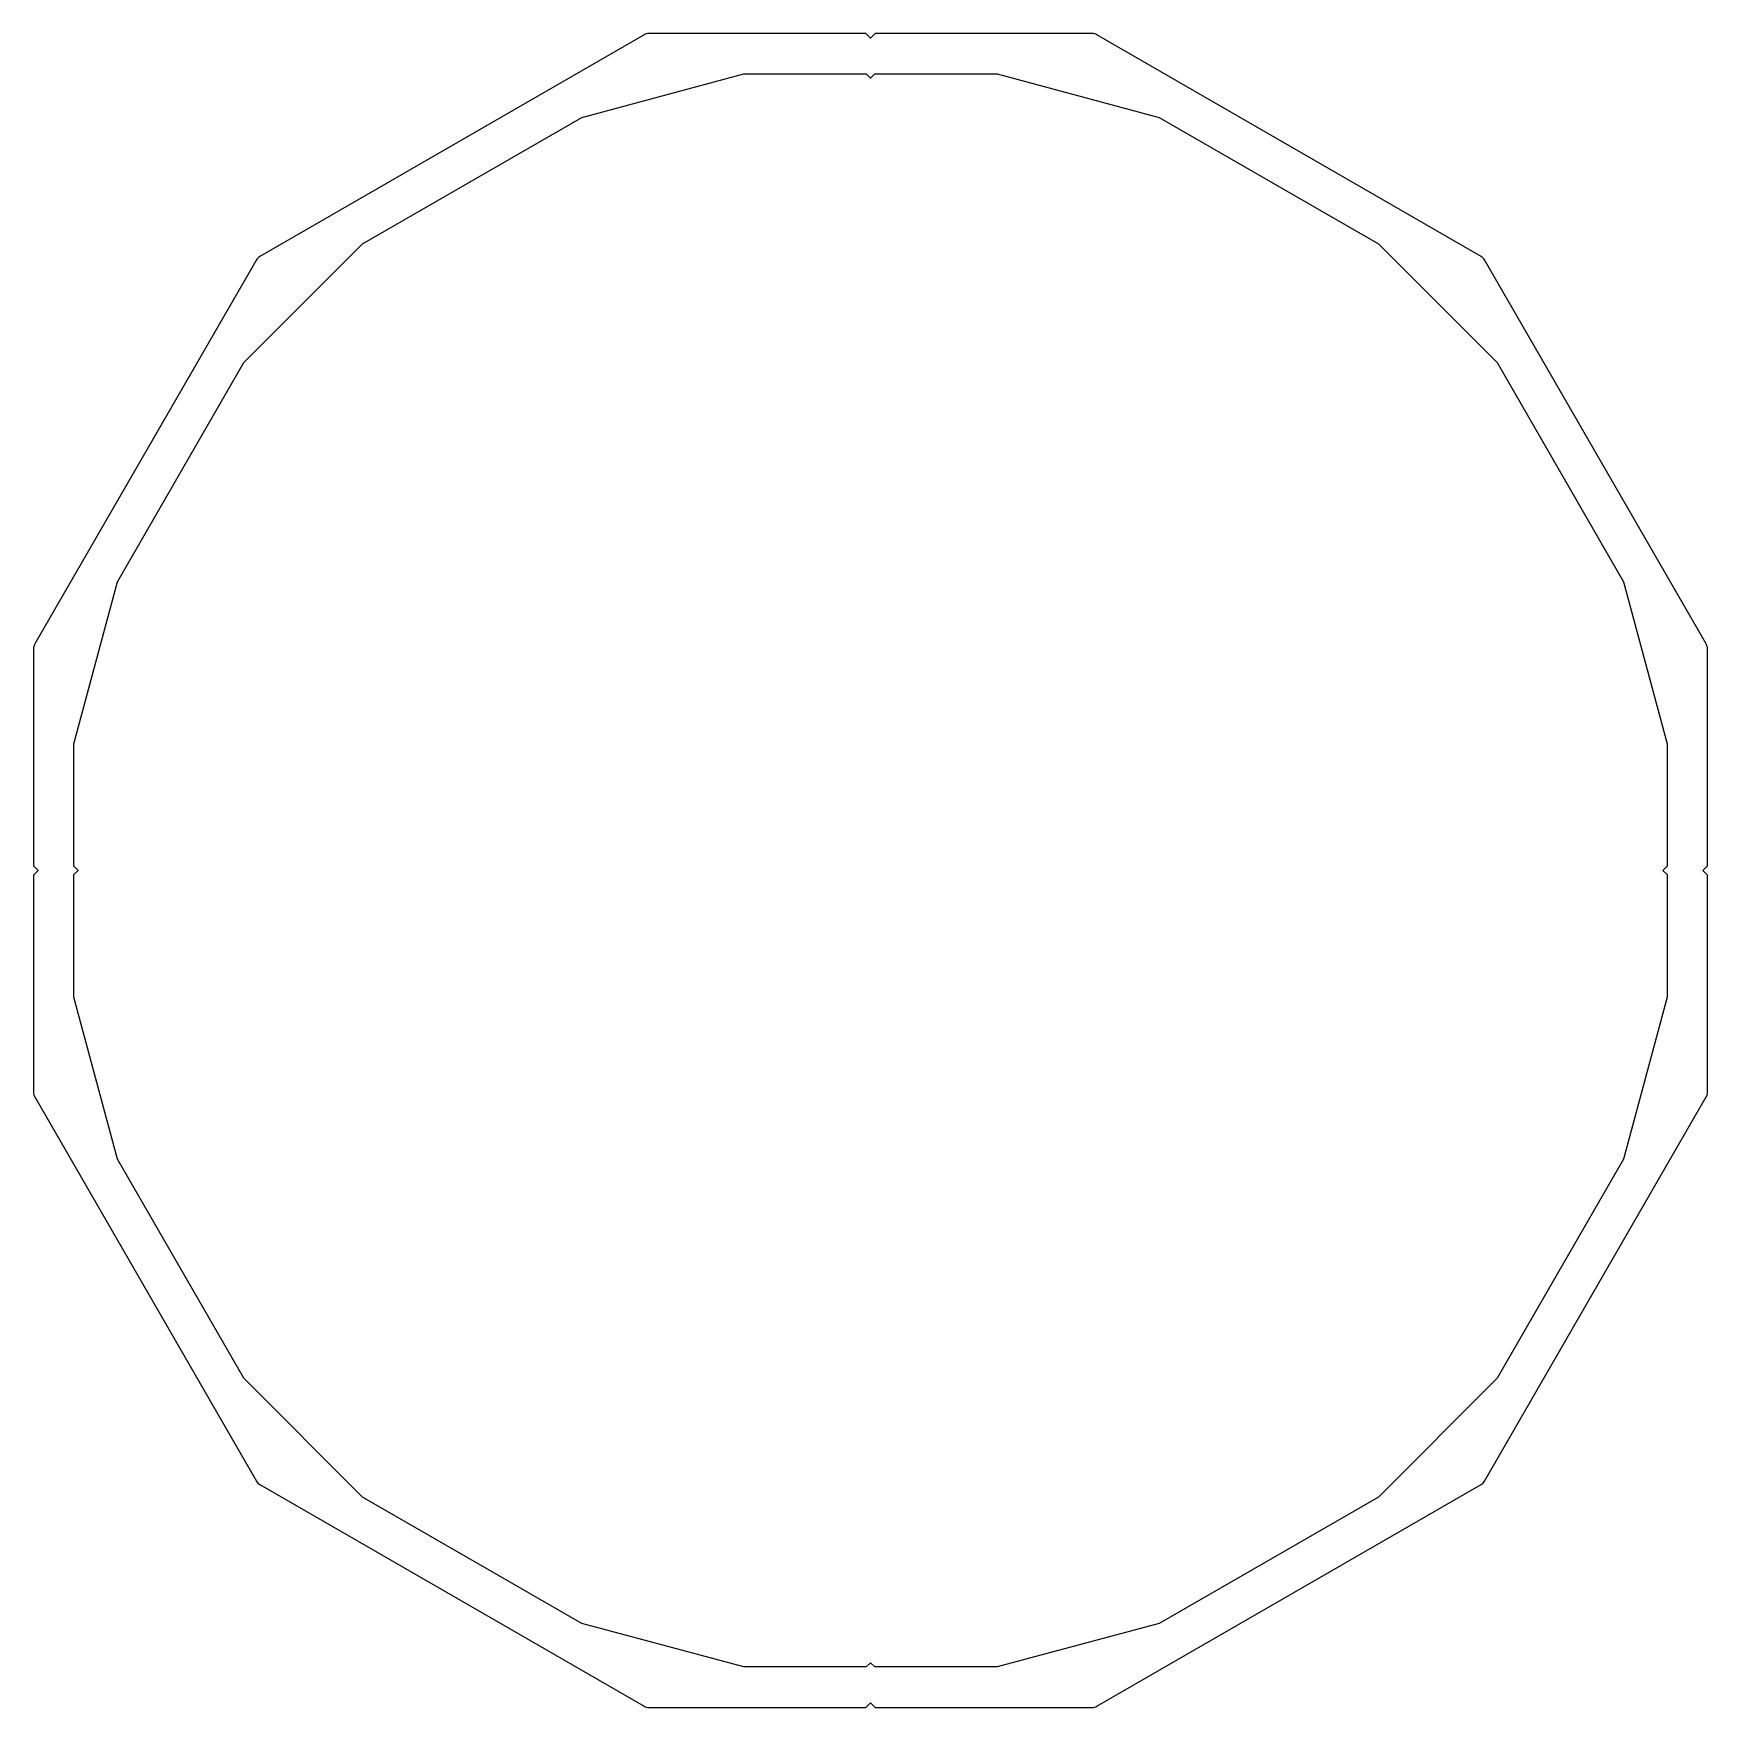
# Model space of a CAD drawing. Extents: x -70 to 69, y 13 to 153.
import ezdxf

# ---------------------------------------------------------------- set-up
doc = ezdxf.new("R2010")
doc.units = 0
doc.layers.get('0').update_dxf_attribs({"linetype": 'CONTINUOUS'})

msp = doc.modelspace()

# ---------------------------------------------------------------- linework, layer by layer
for p, q in [((-19.51, 152.95), (-51.56, 134.45)), ((-0.99, 153.06), (-19.11, 153.06)), ((-0.61, 152.68), (-0.99, 153.06)), ((-0.23, 153.06), (-0.61, 152.68)), ((17.89, 153.06), (-0.23, 153.06)), ((50.34, 134.45), (18.29, 152.95)), ((-24.7, 146.05), (-11.17, 149.68)), ((-11.17, 149.68), (-0.96, 149.68)), ((-0.96, 149.68), (-0.61, 149.33)), ((-0.61, 149.33), (-0.26, 149.68)), ((-0.26, 149.68), (2.42, 149.68)), ((2.42, 149.68), (9.95, 149.68)), ((9.95, 149.68), (23.48, 146.05)), ((-42.99, 135.49), (-24.7, 146.05)), ((23.48, 146.05), (41.77, 135.49)), ((-51.85, 134.16), (-70.35, 102.11)), ((-52.9, 125.59), (-42.99, 135.49)), ((41.77, 135.49), (51.68, 125.59)), ((69.13, 102.11), (50.63, 134.16)), ((-63.46, 107.3), (-52.9, 125.59)), ((51.68, 125.59), (62.24, 107.3)), ((-67.08, 93.77), (-63.46, 107.3)), ((62.24, 107.3), (65.86, 93.77)), ((-70.46, 101.71), (-70.46, 83.59)), ((69.24, 83.59), (69.24, 101.71)), ((-67.08, 86.24), (-67.08, 93.77)), ((65.86, 93.77), (65.86, 83.56)), ((-67.08, 83.56), (-67.08, 86.24)), ((-70.46, 83.59), (-70.08, 83.21)), ((-70.08, 83.21), (-70.46, 82.83)), ((-70.46, 82.83), (-70.46, 64.7)), ((-66.73, 83.21), (-67.08, 83.56)), ((-67.08, 82.86), (-66.73, 83.21)), ((-67.08, 72.65), (-67.08, 82.86)), ((65.86, 83.56), (65.51, 83.21)), ((65.51, 83.21), (65.86, 82.86)), ((65.86, 82.86), (65.86, 80.18)), ((68.86, 83.21), (69.24, 83.59)), ((69.24, 82.83), (68.86, 83.21)), ((69.24, 64.7), (69.24, 82.83)), ((65.86, 80.18), (65.86, 72.65)), ((-63.46, 59.12), (-67.08, 72.65)), ((65.86, 72.65), (62.24, 59.12)), ((-70.35, 64.31), (-51.85, 32.26)), ((50.63, 32.26), (69.13, 64.31)), ((-52.9, 40.83), (-63.46, 59.12)), ((62.24, 59.12), (51.68, 40.83)), ((-42.99, 30.92), (-52.9, 40.83)), ((51.68, 40.83), (41.77, 30.92)), ((-51.56, 31.97), (-19.51, 13.46)), ((-24.7, 20.36), (-42.99, 30.92)), ((18.29, 13.46), (50.34, 31.97)), ((41.77, 30.92), (23.48, 20.36)), ((-11.17, 16.74), (-24.7, 20.36)), ((23.48, 20.36), (9.95, 16.74)), ((-0.61, 17.09), (-0.96, 16.74)), ((-0.26, 16.74), (-0.61, 17.09)), ((-3.64, 16.74), (-11.17, 16.74)), ((-0.96, 16.74), (-3.64, 16.74)), ((9.95, 16.74), (-0.26, 16.74)), ((-19.11, 13.36), (-0.99, 13.36)), ((-0.99, 13.36), (-0.61, 13.74)), ((-0.61, 13.74), (-0.23, 13.36)), ((-0.23, 13.36), (17.89, 13.36))]:
    msp.add_line(p, q)
for centre, start, end in [((-19.11, 152.27), 90, 120), ((17.89, 152.27), 60, 90), ((-51.17, 133.76), 120, 150), ((49.95, 133.76), 30, 60), ((-69.67, 101.71), 150, 180), ((68.45, 101.71), 360, 30), ((-69.67, 64.7), 180, 210), ((68.45, 64.7), 330, 0), ((-51.17, 32.65), 210, 240), ((49.95, 32.65), 300, 330), ((-19.11, 14.15), 240, 270), ((17.89, 14.15), 270, 300)]:
    msp.add_arc(centre, 0.79, start, end)

doc.saveas('drawing.dxf')
